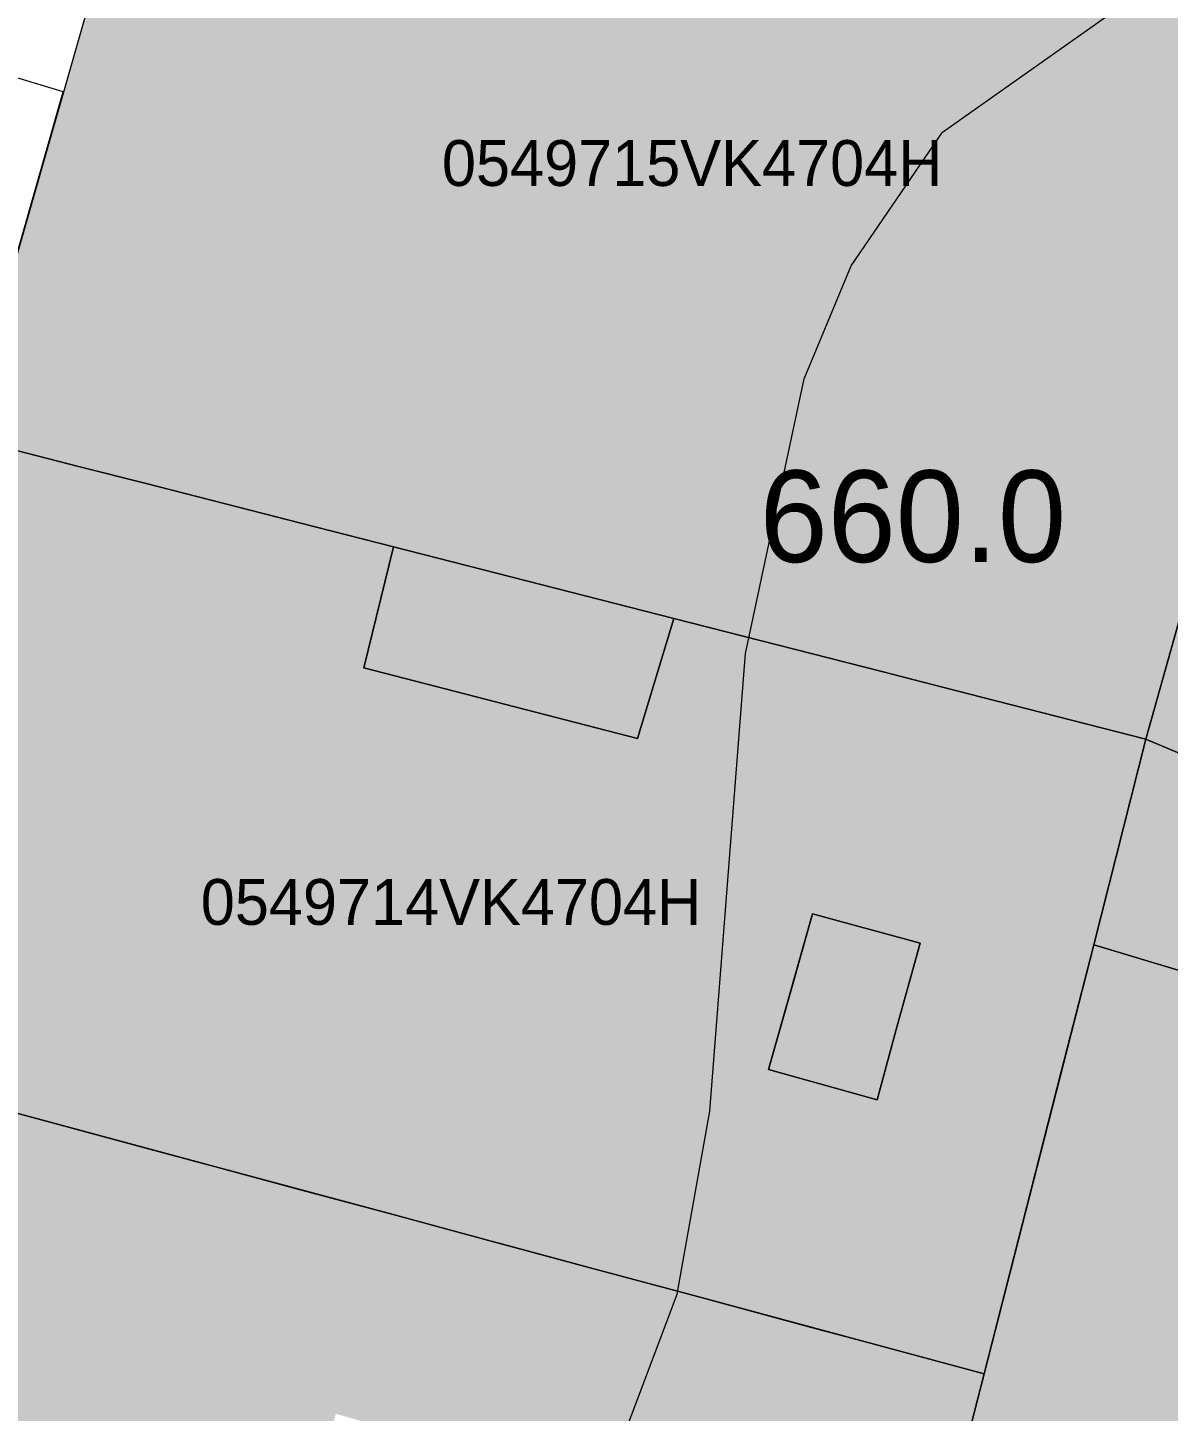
# Model space of a CAD drawing. Header units: metres. Extents: x -6 to 1255, y -2 to 532.
# Drawn here: x 766.32 to 791.23, y 224.29 to 254.51 of the extents above; entities that cross this region are included whole.
import ezdxf

# ---------------------------------------------------------------- set-up
doc = ezdxf.new("R2010")
doc.units = ezdxf.units.M
doc.header["$MEASUREMENT"] = 0
for name, color, linetype, lineweight, true_color in [('TPX_BUILDINGS', 7, 'CONTINUOUS', 0, 0x000000), ('TPX_BUILDINGS_HATCH', 7, 'CONTINUOUS', 0, 0xf0f0f0), ('TPX_BUILDINGS_SHADOWS_HATCH', 7, 'CONTINUOUS', 0, 0x000000), ('TPX_BUILDINGS_SHADOWS_OUTLINES', 7, 'CONTINUOUS', 0, 0x000000), ('TPX_CADASTRES', 7, 'CONTINUOUS', 0, 0x646464), ('TPX_CADASTRES_TEXT', 7, 'CONTINUOUS', 0, 0x000000), ('TPX_RELIEF_CONTOUR_LINES', 7, 'CONTINUOUS', 0, 0x969696), ('TPX_RELIEF_CONTOUR_LINES_TEXT', 7, 'CONTINUOUS', 0, 0x000000)]:
    doc.layers.add(name, color=color, linetype=linetype, lineweight=lineweight, true_color=true_color)

msp = doc.modelspace()

# ---------------------------------------------------------------- hatches: boundary and pattern name
at = {"layer": 'TPX_BUILDINGS_HATCH'}
msp.add_hatch(color=256, dxfattribs=at).paths.add_polyline_path([(770.39, 264.616), (764.94, 245.566), (767.46, 244.916), (768.88, 244.556), (772.6, 243.606), (774.31, 243.166), (780.43, 241.606), (784.97, 240.446), (786.1, 240.156), (787.15, 239.886), (790.74, 238.966), (791.66, 242.256), (792.6, 245.646), (796.51, 244.176), (798.89, 250.286), (794.67, 251.676), (795.76, 254.656), (796.56, 256.826), (792.56, 258.386), (791.7, 258.716), (790.876, 259.043), (789.201, 259.696), (784.76, 260.856), (783.31, 261.236), (783.2, 261.264), (782.34, 261.486), (781.49, 261.706), (779.971, 262.108), (777.9, 262.656), (774.84, 263.456), (774.739, 263.482), (772.88, 263.966), (771.78, 264.256), (770.39, 264.616)])
h = msp.add_hatch(color=256, dxfattribs=at)
h.paths.add_polyline_path([(762.606, 237.387), (761.11, 232.146), (763.061, 231.619), (764.89, 231.126), (765.049, 231.082), (765.43, 230.976), (768.88, 230.047), (770.149, 229.705), (770.48, 229.616), (772.281, 229.13), (774.3, 228.586), (776.44, 228.006), (776.639, 227.952), (778.6, 227.426), (781.06, 226.766), (783.439, 226.123), (784.43, 225.856), (787.21, 225.106), (788.893, 231.705), (789.6, 234.476), (790.74, 238.966), (787.15, 239.886), (786.1, 240.156), (784.97, 240.446), (780.43, 241.606), (779.64, 238.986), (773.66, 240.526), (774.31, 243.166), (772.6, 243.606), (768.88, 244.556), (767.46, 244.916), (764.94, 245.566), (762.606, 237.387)])
h.paths.add_polyline_path([(782.5, 231.756), (783.46, 235.156), (785.81, 234.516), (785.31, 232.706), (784.87, 231.096), (782.5, 231.756)], flags=16)
h = msp.add_hatch(color=256, dxfattribs=at)
h.paths.add_polyline_path([(786.63, 222.866), (786.34, 221.716), (789.92, 220.555), (788.79, 216.886), (788.99, 216.816), (789.28, 216.716), (791.76, 215.875), (793.81, 215.185), (799.949, 213.105), (803.969, 211.745), (804.219, 211.655), (809.229, 209.961), (813.149, 208.635), (814.109, 211.755), (818.14, 224.935), (819.15, 228.235), (811.93, 230.915), (810.1, 231.595), (806.95, 232.755), (806.12, 233.065), (803.7, 233.955), (800.01, 235.325), (799.2, 235.625), (794.9, 237.216), (793.65, 233.265), (789.6, 234.476), (788.893, 231.705), (787.21, 225.106), (786.63, 222.866)])
h.paths.add_polyline_path([(791.72, 225.555), (792.5, 228.075), (796.4, 226.895), (795.63, 224.345), (791.72, 225.555)], flags=16)
h = msp.add_hatch(color=256, dxfattribs=at)
h.paths.add_polyline_path([(758.72, 223.796), (757.14, 218.276), (761.44, 217.056), (770.25, 214.566), (773.33, 213.696), (774.56, 213.346), (779.18, 212.036), (780.38, 211.696), (781.12, 214.276), (784.22, 213.406), (784.655, 215.123), (784.79, 215.656), (785.4, 218.026), (786.039, 220.536), (786.34, 221.716), (786.63, 222.866), (787.21, 225.106), (784.43, 225.856), (783.439, 226.123), (781.06, 226.766), (778.6, 227.426), (776.639, 227.952), (776.44, 228.006), (774.3, 228.586), (772.281, 229.13), (770.48, 229.616), (770.149, 229.705), (768.88, 230.047), (765.43, 230.976), (765.049, 231.082), (764.89, 231.126), (763.061, 231.619), (761.11, 232.146), (758.72, 223.796)])
h.paths.add_polyline_path([(771.5, 218.876), (771.81, 219.936), (772.6, 222.696), (773.05, 224.236), (777.33, 223.016), (775.79, 217.646), (771.5, 218.876)], flags=16)
at = {"layer": 'TPX_BUILDINGS_SHADOWS_HATCH'}
for points in [[(790.74, 238.966), (789.6, 234.476), (793.65, 233.265), (794.9, 237.216), (799.2, 235.625), (800.63, 238.705), (802.49, 237.945), (803.76, 241.445), (800.53, 242.666), (803.11, 248.876), (798.89, 250.286), (796.51, 244.176), (792.6, 245.646), (791.66, 242.256), (790.74, 238.966)], [(774.31, 243.166), (773.66, 240.526), (779.64, 238.986), (780.43, 241.606), (774.31, 243.166)], [(783.005, 233.544), (782.5, 231.756), (784.87, 231.096), (785.31, 232.706), (785.81, 234.516), (783.46, 235.156), (783.005, 233.544)]]:
    msp.add_hatch(color=256, dxfattribs=at).paths.add_polyline_path(points)

# ---------------------------------------------------------------- linework, layer by layer
at = {"layer": 'TPX_BUILDINGS', "elevation": 0.042}
for points in [[(770.39, 264.616), (764.94, 245.566), (767.46, 244.916), (768.88, 244.556), (772.6, 243.606), (774.31, 243.166), (780.43, 241.606), (784.97, 240.446), (786.1, 240.156), (787.15, 239.886), (790.74, 238.966), (791.66, 242.256), (792.6, 245.646), (796.51, 244.176), (798.89, 250.286), (794.67, 251.676), (795.76, 254.656)], [(765.43, 230.976), (768.88, 230.047), (770.149, 229.705), (770.48, 229.616), (772.281, 229.13), (774.3, 228.586), (776.44, 228.006), (776.639, 227.952), (778.6, 227.426), (781.06, 226.766), (783.439, 226.123), (784.43, 225.856), (787.21, 225.106), (788.893, 231.705), (789.6, 234.476), (790.74, 238.966), (787.15, 239.886), (786.1, 240.156), (784.97, 240.446), (780.43, 241.606), (779.64, 238.986), (773.66, 240.526), (774.31, 243.166), (772.6, 243.606), (768.88, 244.556), (767.46, 244.916), (764.94, 245.566)], [(814.109, 211.755), (818.14, 224.935), (819.15, 228.235), (811.93, 230.915), (810.1, 231.595), (806.95, 232.755), (806.12, 233.065), (803.7, 233.955), (800.01, 235.325), (799.2, 235.625), (794.9, 237.216), (793.65, 233.265), (789.6, 234.476), (788.893, 231.705), (787.21, 225.106), (786.63, 222.866)], [(786.63, 222.866), (787.21, 225.106), (784.43, 225.856), (783.439, 226.123), (781.06, 226.766), (778.6, 227.426), (776.639, 227.952), (776.44, 228.006), (774.3, 228.586), (772.281, 229.13), (770.48, 229.616), (770.149, 229.705), (768.88, 230.047), (765.43, 230.976)]]:
    msp.add_lwpolyline(points, dxfattribs=at)
msp.add_lwpolyline([(782.5, 231.756), (783.46, 235.156), (785.81, 234.516), (785.31, 232.706), (784.87, 231.096)], close=True, dxfattribs=at)
at = {"layer": 'TPX_BUILDINGS_SHADOWS_OUTLINES', "elevation": 0.039}
msp.add_lwpolyline([(764.94, 245.566), (767.097, 253.106), (764.803, 253.8)], dxfattribs=at)
for points in [[(790.74, 238.966), (789.6, 234.476), (793.65, 233.265), (794.9, 237.216), (799.2, 235.625), (800.63, 238.705), (802.49, 237.945), (803.76, 241.445), (800.53, 242.666), (803.11, 248.876), (798.89, 250.286), (796.51, 244.176), (792.6, 245.646), (791.66, 242.256)], [(774.31, 243.166), (773.66, 240.526), (779.64, 238.986), (780.43, 241.606)], [(783.005, 233.544), (782.5, 231.756), (784.87, 231.096), (785.31, 232.706), (785.81, 234.516), (783.46, 235.156)]]:
    msp.add_lwpolyline(points, close=True, dxfattribs=at)
at = {"layer": 'TPX_CADASTRES', "elevation": 0.024}
for points in [[(770.39, 264.617), (764.94, 245.566), (767.46, 244.916), (768.88, 244.556), (772.6, 243.606), (774.31, 243.166), (780.43, 241.606), (784.97, 240.446), (786.1, 240.156), (787.15, 239.886), (790.74, 238.966), (791.66, 242.256), (792.6, 245.646), (796.51, 244.176), (798.89, 250.286), (794.67, 251.676), (795.76, 254.656)], [(814.109, 211.756), (818.14, 224.936), (819.15, 228.236), (811.93, 230.916), (810.1, 231.596), (806.95, 232.756), (806.12, 233.066), (803.7, 233.956), (800.01, 235.326), (799.2, 235.626), (794.9, 237.216), (790.74, 238.966), (789.6, 234.476), (787.21, 225.106), (786.63, 222.866)]]:
    msp.add_lwpolyline(points, dxfattribs=at)
for points in [[(764.94, 245.566), (761.11, 232.146), (764.89, 231.126), (765.43, 230.976), (770.48, 229.616), (774.3, 228.586), (776.44, 228.006), (778.6, 227.426), (781.06, 226.766), (784.43, 225.856), (787.21, 225.106), (789.6, 234.476), (790.74, 238.966), (787.15, 239.886), (786.1, 240.156), (784.97, 240.446), (780.43, 241.606), (774.31, 243.166), (772.6, 243.606), (768.88, 244.556), (767.46, 244.916)], [(791.66, 242.256), (790.74, 238.966), (794.9, 237.216), (799.2, 235.626), (800.01, 235.326), (803.7, 233.956), (806.12, 233.066), (806.95, 232.756), (810.1, 231.596), (811.93, 230.916), (819.15, 228.236), (821.18, 234.886), (819.41, 235.556), (814.42, 237.426), (813.74, 237.686), (808.09, 239.816), (806.31, 240.486), (803.76, 241.446), (800.53, 242.666), (796.51, 244.176), (792.6, 245.646)], [(761.11, 232.146), (757.14, 218.276), (761.44, 217.056), (770.25, 214.566), (773.33, 213.696), (774.56, 213.346), (779.18, 212.036), (780.38, 211.696), (783.55, 210.776), (783.88, 212.076), (784.22, 213.406), (784.79, 215.656), (785.4, 218.026), (786.34, 221.716), (786.63, 222.866), (787.21, 225.106), (784.43, 225.856), (781.06, 226.766), (778.6, 227.426), (776.44, 228.006), (774.3, 228.586), (770.48, 229.616), (765.43, 230.976), (764.89, 231.126)]]:
    msp.add_lwpolyline(points, close=True, dxfattribs=at)
at = {"layer": 'TPX_RELIEF_CONTOUR_LINES', "elevation": 0.045}
for points in [[(778.995, 222.85), (780.506, 226.848), (781.214, 230.845), (781.997, 240.838), (783.276, 246.834), (784.302, 249.303), (786.301, 252.222), (792.808, 256.827)], [(782.304, 242.837), (782.304, 242.837)]]:
    msp.add_lwpolyline(points, dxfattribs=at)

# ---------------------------------------------------------------- texts
at = {"layer": 'TPX_CADASTRES_TEXT'}
for s, p in [('0549715VK4704H', (775.366, 251.05, 0.024)), ('0549714VK4704H', (770.1, 234.914, 0.024))]:
    msp.add_text(s, height=1, dxfattribs=at).set_placement(p)
at = {"layer": 'TPX_RELIEF_CONTOUR_LINES_TEXT'}
msp.add_text('660.0', height=2, dxfattribs=at).set_placement((782.304, 242.837, 0.045))

doc.saveas('drawing.dxf')
